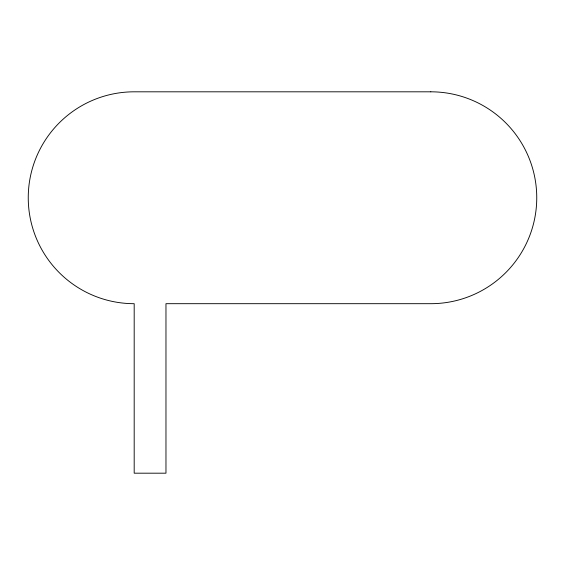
<?xml version="1.0" encoding="UTF-8"?>
<svg xmlns="http://www.w3.org/2000/svg" width="565" height="565" viewBox="0 0 565 565"><rect width="100%" height="100%" fill="white"/><g stroke="black" fill="none" stroke-linecap="round" stroke-linejoin="round"><path stroke-width="0.85" d="M430.812 91.812L134.188 91.812A105.938 105.938 0 0 0 28.25 197.75A105.938 105.938 0 0 0 134.188 303.688L134.188 473.188L165.969 473.188L165.969 303.688L430.812 303.688A105.938 105.938 0 0 0 536.75 197.75A105.938 105.938 0 0 0 430.812 91.812"/></g></svg>
